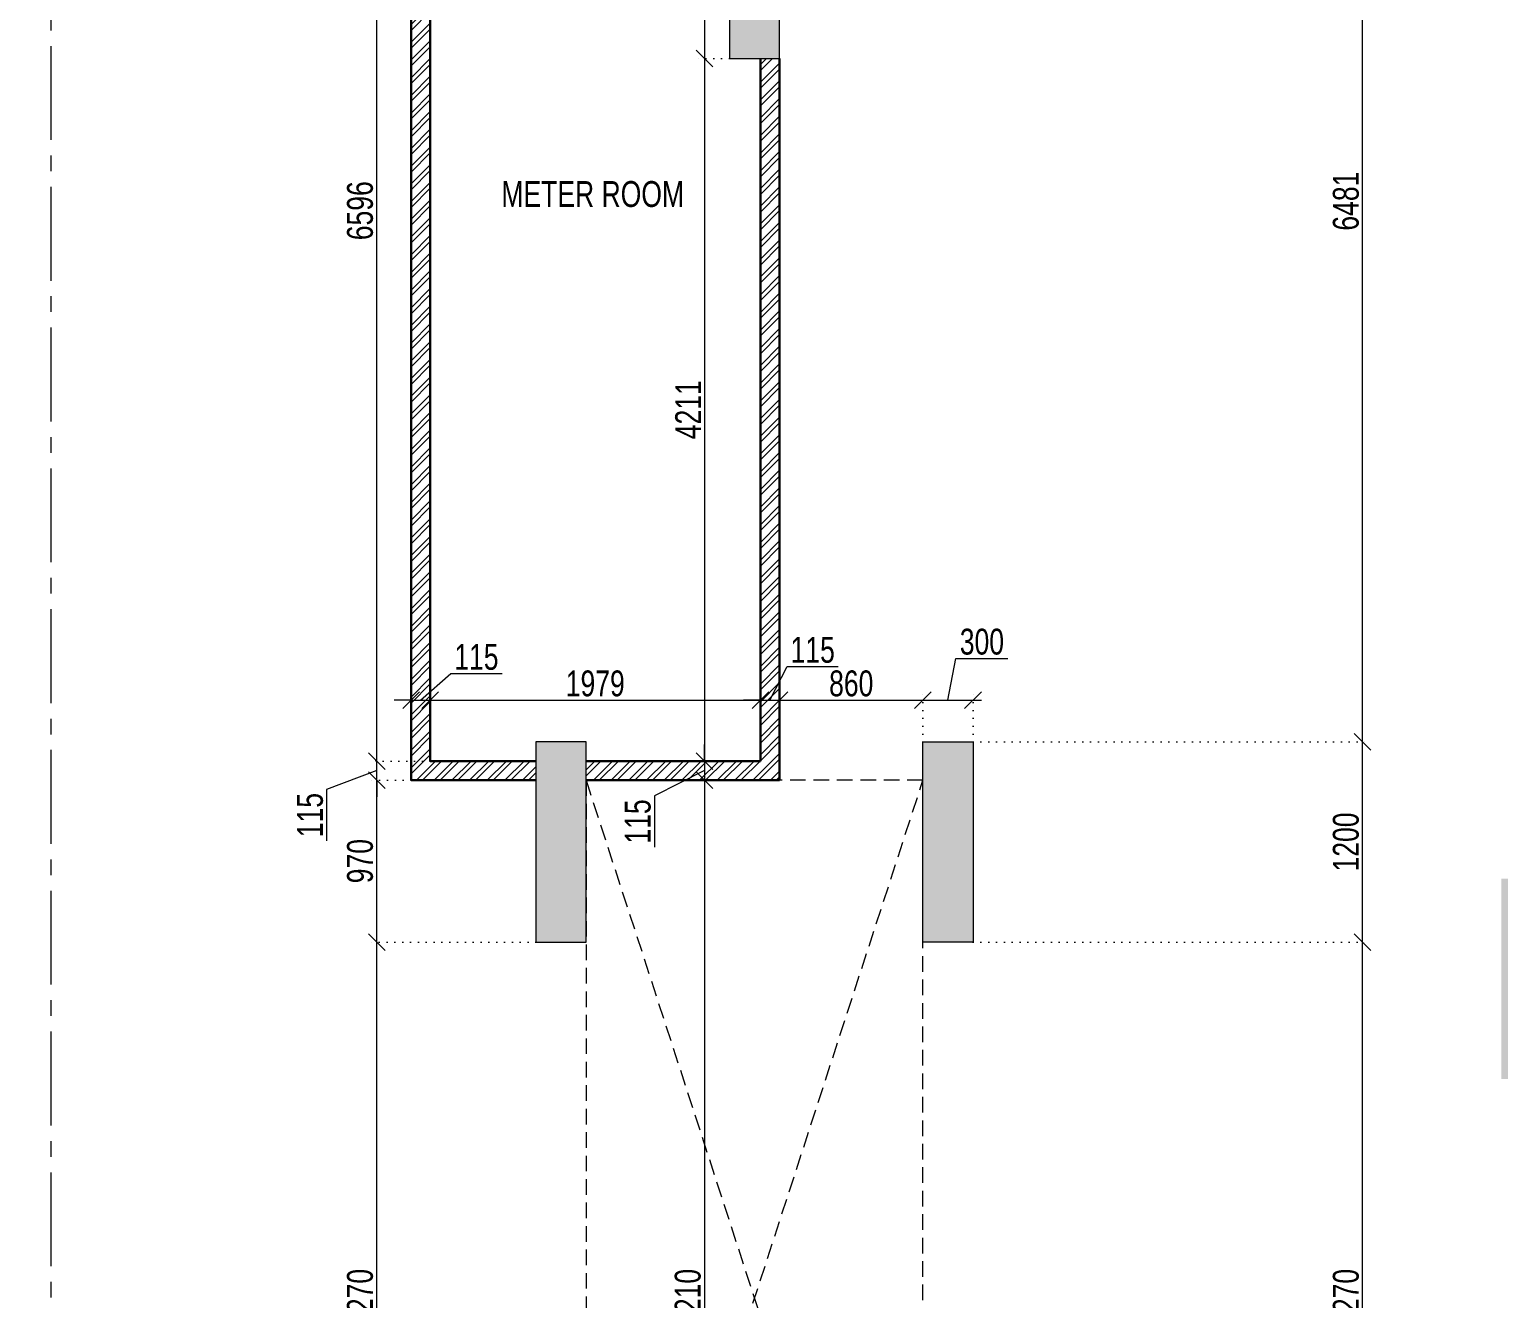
# Model space of a CAD drawing. Header units: inches. Extents: x 785882 to 928568, y 496782 to 576896.
# Drawn here: x 795349 to 804155, y 533772 to 541378 of the extents above; entities that cross this region are included whole.
import ezdxf

# ---------------------------------------------------------------- set-up
doc = ezdxf.new("R2010")
doc.units = ezdxf.units.IN
doc.header["$LTSCALE"] = 750
doc.header["$MEASUREMENT"] = 0
for name, pattern in [('CENTER', [2, 1.25, -0.25, 0.25, -0.25]), ('CENTER2', [1.125, 0.75, -0.125, 0.125, -0.125]), ('DOT', [0.25, 0, -0.25]), ('HIDDEN2', [0.1875, 0.125, -0.0625])]:
    doc.linetypes.add(name, pattern=pattern)
for name, color, linetype, lineweight in [('COLUMN', 5, 'Continuous', 13), ('DIMENSION WORKING-MSA', 222, 'Continuous', 13), ('DOTTED LINE-MSA', 3, 'HIDDEN2', 13), ('SECTION LINE', 14, 'CENTER', 9), ('TEXT ROOM NAME-MSA', 210, 'Continuous', 13), ('WALL HATCH-MSA', 251, 'Continuous', 9), ('WALL-MSA', 32, 'Continuous', 30)]:
    doc.layers.add(name, color=color, linetype=linetype, lineweight=lineweight)
doc.layers.add('R.C.C HATCH-MSA', color=250, linetype='Continuous')
doc.styles.add('AR', font='swisscl.ttf')
doc.styles.add('MtXpl_Swis721_LtCn_B', font='swisscl.ttf')
doc.dimstyles.new('WORKING DIM', dxfattribs={"dimtxt": 155, "dimasz": 100, "dimexe": 50, "dimexo": 0, "dimgap": 20, "dimtad": 1, "dimdec": 0, "dimzin": 0, "dimdsep": 46, "dimtxsty": 'AR', "dimblk": 'OBLIQUE', "dimcen": 0.09, "dimdle": 50, "dimclrd": 256, "dimclre": 250, "dimclrt": 256, "dimadec": 0, "dimazin": 0, "dimtfac": 1, "dimtdec": 0, "dimtofl": 0, "dimtmove": 1, "dimatfit": 0, "dimfxl": 1, "dimtolj": 1, "dimtzin": 0, "dimlwd": -1, "dimlwe": -1, "dimarcsym": 0})
pattern_1 = [(45, (-805741.795, -515731.36), (-53.0330086, 53.0330086), []), (45, (-805706.44, -515731.36), (-53.0330086, 53.0330086), [])]

# ---------------------------------------------------------------- blocks, each defined once
blk = doc.blocks.new('_Oblique')
at = {"color": 0, "linetype": 'ByBlock', "lineweight": -2}
blk.add_line((-0.5, -0.5), (0.5, 0.5), dxfattribs=at)
blk = doc.blocks.new('*D2718')
at = {"layer": 'Defpoints', "color": 0, "ltscale": 0.25, "transparency": 16777216}
for p in [(801004.5, 535908.3), (803339.3, 535908.3), (801004.5, 531638)]:
    blk.add_point(p, dxfattribs=at)
at = {"layer": 'DIMENSION WORKING-MSA', "ltscale": 0.25, "transparency": 16777216}
blk.add_line((803339.3, 531588), (803339.3, 535958.3), dxfattribs=at)
at = {"layer": 'DIMENSION WORKING-MSA', "color": 250, "linetype": 'DOT', "ltscale": 0.25, "transparency": 16777216}
for p, q in [((801004.5, 535908.3), (803389.3, 535908.3)), ((801004.5, 531638), (803389.3, 531638))]:
    blk.add_line(p, q, dxfattribs=at)
at = {"layer": 'DIMENSION WORKING-MSA', "ltscale": 0.25, "transparency": 16777216, "xscale": 100, "yscale": 100, "zscale": 100}
for p, rotation in [((803339.3, 535908.3), 90), ((803339.3, 531638), 270)]:
    blk.add_blockref('_Oblique', p, dxfattribs=dict(at, rotation=rotation))
at = {"layer": 'DIMENSION WORKING-MSA', "ltscale": 0.25, "transparency": 16777216, "insert": (803239.9, 533773.1), "char_height": 155, "attachment_point": 5, "rotation": 90, "style": 'AR'}
blk.add_mtext('\\A1;4270', dxfattribs=at)
blk = doc.blocks.new('*D2719')
at = {"layer": 'Defpoints', "color": 0, "ltscale": 0.25, "transparency": 16777216}
for p in [(801004.5, 537108.3), (803339.3, 537108.3), (801004.5, 535908.3)]:
    blk.add_point(p, dxfattribs=at)
at = {"layer": 'DIMENSION WORKING-MSA', "color": 250, "linetype": 'DOT', "ltscale": 0.25, "transparency": 16777216}
for p, q in [((801004.5, 537108.3), (803389.3, 537108.3)), ((801004.5, 535908.3), (803389.3, 535908.3))]:
    blk.add_line(p, q, dxfattribs=at)
at = {"layer": 'DIMENSION WORKING-MSA', "ltscale": 0.25, "transparency": 16777216}
blk.add_line((803339.3, 535858.3), (803339.3, 537158.3), dxfattribs=at)
at = {"layer": 'DIMENSION WORKING-MSA', "ltscale": 0.25, "transparency": 16777216, "xscale": 100, "yscale": 100, "zscale": 100}
for p, rotation in [((803339.3, 537108.3), 90), ((803339.3, 535908.3), 270)]:
    blk.add_blockref('_Oblique', p, dxfattribs=dict(at, rotation=rotation))
at = {"layer": 'DIMENSION WORKING-MSA', "ltscale": 0.25, "transparency": 16777216, "insert": (803239.9, 536508.3), "char_height": 155, "attachment_point": 5, "rotation": 90, "style": 'AR'}
blk.add_mtext('\\A1;1200', dxfattribs=at)
blk = doc.blocks.new('*D2720')
at = {"layer": 'Defpoints', "color": 0, "ltscale": 0.25, "transparency": 16777216}
for p in [(801638.7, 543589.2), (803339.3, 543589.2), (801004.5, 537108.3)]:
    blk.add_point(p, dxfattribs=at)
at = {"layer": 'DIMENSION WORKING-MSA', "ltscale": 0.25, "transparency": 16777216}
blk.add_line((803339.3, 537058.3), (803339.3, 543639.2), dxfattribs=at)
at = {"layer": 'DIMENSION WORKING-MSA', "color": 250, "linetype": 'DOT', "ltscale": 0.25, "transparency": 16777216}
for p, q in [((801638.7, 543589.2), (803389.3, 543589.2)), ((801004.5, 537108.3), (803389.3, 537108.3))]:
    blk.add_line(p, q, dxfattribs=at)
at = {"layer": 'DIMENSION WORKING-MSA', "ltscale": 0.25, "transparency": 16777216, "xscale": 100, "yscale": 100, "zscale": 100}
for p, rotation in [((803339.3, 543589.2), 90), ((803339.3, 537108.3), 270)]:
    blk.add_blockref('_Oblique', p, dxfattribs=dict(at, rotation=rotation))
at = {"layer": 'DIMENSION WORKING-MSA', "ltscale": 0.25, "transparency": 16777216, "insert": (803239.9, 540348.7), "char_height": 155, "attachment_point": 5, "rotation": 90, "style": 'AR'}
blk.add_mtext('\\A1;6481', dxfattribs=at)
blk = doc.blocks.new('*D2426')
at = {"layer": 'Defpoints', "color": 0, "ltscale": 0.25, "transparency": 16777216}
for p in [(797430.5, 535908.3), (798385.2, 535908.3), (798385.2, 531638)]:
    blk.add_point(p, dxfattribs=at)
at = {"layer": 'DIMENSION WORKING-MSA', "ltscale": 0.25, "transparency": 16777216}
blk.add_line((797430.5, 531588), (797430.5, 535958.3), dxfattribs=at)
at = {"layer": 'DIMENSION WORKING-MSA', "color": 250, "linetype": 'DOT', "ltscale": 0.25, "transparency": 16777216}
for p, q in [((798385.2, 535908.3), (797380.5, 535908.3)), ((798385.2, 531638), (797380.5, 531638))]:
    blk.add_line(p, q, dxfattribs=at)
at = {"layer": 'DIMENSION WORKING-MSA', "ltscale": 0.25, "transparency": 16777216, "xscale": 100, "yscale": 100, "zscale": 100}
for p, rotation in [((797430.5, 535908.3), 90), ((797430.5, 531638), 270)]:
    blk.add_blockref('_Oblique', p, dxfattribs=dict(at, rotation=rotation))
at = {"layer": 'DIMENSION WORKING-MSA', "ltscale": 0.25, "transparency": 16777216, "insert": (797331.1, 533773.1), "char_height": 155, "attachment_point": 5, "rotation": 90, "style": 'AR'}
blk.add_mtext('\\A1;4270', dxfattribs=at)
blk = doc.blocks.new('*D2427')
at = {"layer": 'Defpoints', "color": 0, "ltscale": 0.25, "transparency": 16777216}
for p in [(797430.5, 536878.3), (797636.1, 536878.3), (798385.2, 535908.3)]:
    blk.add_point(p, dxfattribs=at)
at = {"layer": 'DIMENSION WORKING-MSA', "ltscale": 0.25, "transparency": 16777216}
blk.add_line((797430.5, 535858.3), (797430.5, 536928.3), dxfattribs=at)
at = {"layer": 'DIMENSION WORKING-MSA', "color": 250, "linetype": 'DOT', "ltscale": 0.25, "transparency": 16777216}
for p, q in [((797636.1, 536878.3), (797380.5, 536878.3)), ((798385.2, 535908.3), (797380.5, 535908.3))]:
    blk.add_line(p, q, dxfattribs=at)
at = {"layer": 'DIMENSION WORKING-MSA', "ltscale": 0.25, "transparency": 16777216, "xscale": 100, "yscale": 100, "zscale": 100}
for p, rotation in [((797430.5, 536878.3), 90), ((797430.5, 535908.3), 270)]:
    blk.add_blockref('_Oblique', p, dxfattribs=dict(at, rotation=rotation))
at = {"layer": 'DIMENSION WORKING-MSA', "ltscale": 0.25, "transparency": 16777216, "insert": (797331.1, 536393.3), "char_height": 155, "attachment_point": 5, "rotation": 90, "style": 'AR'}
blk.add_mtext('\\A1;970', dxfattribs=at)
blk = doc.blocks.new('*D2428')
at = {"layer": 'Defpoints', "color": 0, "ltscale": 0.25, "transparency": 16777216}
for p in [(797430.5, 536993.3), (797751.1, 536993.3), (797636.1, 536878.3)]:
    blk.add_point(p, dxfattribs=at)
at = {"layer": 'DIMENSION WORKING-MSA', "ltscale": 0.25, "transparency": 16777216}
for p, q in [((797430.5, 536993.3), (797430.5, 537093.3)), ((797430.5, 536935.8), (797130.5, 536822.8)), ((797430.5, 536878.3), (797430.5, 536993.3)), ((797130.5, 536822.8), (797130.5, 536516)), ((797430.5, 536878.3), (797430.5, 536778.3))]:
    blk.add_line(p, q, dxfattribs=at)
at = {"layer": 'DIMENSION WORKING-MSA', "color": 250, "linetype": 'DOT', "ltscale": 0.25, "transparency": 16777216}
for p, q in [((797751.1, 536993.3), (797380.5, 536993.3)), ((797636.1, 536878.3), (797380.5, 536878.3))]:
    blk.add_line(p, q, dxfattribs=at)
at = {"layer": 'DIMENSION WORKING-MSA', "ltscale": 0.25, "transparency": 16777216, "xscale": 100, "yscale": 100, "zscale": 100}
for p, rotation in [((797430.5, 536993.3), 270), ((797430.5, 536878.3), 90)]:
    blk.add_blockref('_Oblique', p, dxfattribs=dict(at, rotation=rotation))
at = {"layer": 'DIMENSION WORKING-MSA', "ltscale": 0.25, "transparency": 16777216, "insert": (797031.4, 536669.4), "char_height": 155, "attachment_point": 5, "rotation": 90, "style": 'AR'}
blk.add_mtext('\\A1;115', dxfattribs=at)
blk = doc.blocks.new('*D2429')
at = {"layer": 'Defpoints', "color": 0, "ltscale": 0.25, "transparency": 16777216}
for p in [(797430.5, 543589.2), (797751.1, 543589.2), (797751.1, 536993.3)]:
    blk.add_point(p, dxfattribs=at)
at = {"layer": 'DIMENSION WORKING-MSA', "ltscale": 0.25, "transparency": 16777216}
blk.add_line((797430.5, 536943.3), (797430.5, 543639.2), dxfattribs=at)
at = {"layer": 'DIMENSION WORKING-MSA', "color": 250, "linetype": 'DOT', "ltscale": 0.25, "transparency": 16777216}
for p, q in [((797751.1, 543589.2), (797380.5, 543589.2)), ((797751.1, 536993.3), (797380.5, 536993.3))]:
    blk.add_line(p, q, dxfattribs=at)
at = {"layer": 'DIMENSION WORKING-MSA', "ltscale": 0.25, "transparency": 16777216, "xscale": 100, "yscale": 100, "zscale": 100}
for p, rotation in [((797430.5, 543589.2), 90), ((797430.5, 536993.3), 270)]:
    blk.add_blockref('_Oblique', p, dxfattribs=dict(at, rotation=rotation))
at = {"layer": 'DIMENSION WORKING-MSA', "ltscale": 0.25, "transparency": 16777216, "insert": (797331.1, 540291.2), "char_height": 155, "attachment_point": 5, "rotation": 90, "style": 'AR'}
blk.add_mtext('\\A1;6596', dxfattribs=at)
blk = doc.blocks.new('*D2459')
at = {"layer": 'Defpoints', "color": 0, "ltscale": 0.25, "transparency": 16777216}
for p in [(797636.1, 537358.3), (797751.1, 537358.3), (797751.1, 537358.3)]:
    blk.add_point(p, dxfattribs=at)
at = {"layer": 'DIMENSION WORKING-MSA', "ltscale": 0.25, "transparency": 16777216}
for p, q in [((797693.6, 537358.3), (797874.7, 537517.3)), ((797874.7, 537517.3), (798181.6, 537517.3)), ((797636.1, 537358.3), (797536.1, 537358.3)), ((797636.1, 537358.3), (797751.1, 537358.3)), ((797751.1, 537358.3), (797851.1, 537358.3))]:
    blk.add_line(p, q, dxfattribs=at)
at = {"layer": 'DIMENSION WORKING-MSA', "color": 250, "linetype": 'DOT', "ltscale": 0.25, "transparency": 16777216}
for p, q in [((797636.1, 537358.3), (797636.1, 537408.3)), ((797751.1, 537358.3), (797751.1, 537408.3))]:
    blk.add_line(p, q, dxfattribs=at)
at = {"layer": 'DIMENSION WORKING-MSA', "ltscale": 0.25, "transparency": 16777216, "xscale": 100, "yscale": 100, "zscale": 100}
blk.add_blockref('_Oblique', (797636.1, 537358.3), dxfattribs=at)
at = {"layer": 'DIMENSION WORKING-MSA', "ltscale": 0.25, "transparency": 16777216, "xscale": 100, "yscale": 100, "zscale": 100, "rotation": 180}
blk.add_blockref('_Oblique', (797751.1, 537358.3), dxfattribs=at)
at = {"layer": 'DIMENSION WORKING-MSA', "ltscale": 0.25, "transparency": 16777216, "insert": (798028.1, 537616.4), "char_height": 155, "attachment_point": 5, "style": 'AR'}
blk.add_mtext('\\A1;115', dxfattribs=at)
blk = doc.blocks.new('*D2460')
at = {"layer": 'Defpoints', "color": 0, "ltscale": 0.25, "transparency": 16777216}
for p in [(797751.1, 537358.3), (799729.9, 537358.3), (799729.9, 537358.3)]:
    blk.add_point(p, dxfattribs=at)
at = {"layer": 'DIMENSION WORKING-MSA', "ltscale": 0.25, "transparency": 16777216}
blk.add_line((797701.1, 537358.3), (799779.9, 537358.3), dxfattribs=at)
at = {"layer": 'DIMENSION WORKING-MSA', "color": 250, "linetype": 'DOT', "ltscale": 0.25, "transparency": 16777216}
for p, q in [((797751.1, 537358.3), (797751.1, 537408.3)), ((799729.9, 537358.3), (799729.9, 537408.3))]:
    blk.add_line(p, q, dxfattribs=at)
at = {"layer": 'DIMENSION WORKING-MSA', "ltscale": 0.25, "transparency": 16777216, "xscale": 100, "yscale": 100, "zscale": 100, "rotation": 180}
blk.add_blockref('_Oblique', (797751.1, 537358.3), dxfattribs=at)
at = {"layer": 'DIMENSION WORKING-MSA', "ltscale": 0.25, "transparency": 16777216, "xscale": 100, "yscale": 100, "zscale": 100}
blk.add_blockref('_Oblique', (799729.9, 537358.3), dxfattribs=at)
at = {"layer": 'DIMENSION WORKING-MSA', "ltscale": 0.25, "transparency": 16777216, "insert": (798740.5, 537457.5), "char_height": 155, "attachment_point": 5, "style": 'AR'}
blk.add_mtext('\\A1;1979', dxfattribs=at)
blk = doc.blocks.new('*D2461')
at = {"layer": 'Defpoints', "color": 0, "ltscale": 0.25, "transparency": 16777216}
for p in [(799729.9, 537358.3), (799844.9, 537358.3), (799844.9, 537358.3)]:
    blk.add_point(p, dxfattribs=at)
at = {"layer": 'DIMENSION WORKING-MSA', "ltscale": 0.25, "transparency": 16777216}
for p, q in [((799787.4, 537358.3), (799890.3, 537559.7)), ((799890.3, 537559.7), (800197.2, 537559.7)), ((799729.9, 537358.3), (799629.9, 537358.3)), ((799729.9, 537358.3), (799844.9, 537358.3)), ((799844.9, 537358.3), (799944.9, 537358.3))]:
    blk.add_line(p, q, dxfattribs=at)
at = {"layer": 'DIMENSION WORKING-MSA', "color": 250, "linetype": 'DOT', "ltscale": 0.25, "transparency": 16777216}
for p, q in [((799729.9, 537358.3), (799729.9, 537408.3)), ((799844.9, 537358.3), (799844.9, 537308.3))]:
    blk.add_line(p, q, dxfattribs=at)
at = {"layer": 'DIMENSION WORKING-MSA', "ltscale": 0.25, "transparency": 16777216, "xscale": 100, "yscale": 100, "zscale": 100}
blk.add_blockref('_Oblique', (799729.9, 537358.3), dxfattribs=at)
at = {"layer": 'DIMENSION WORKING-MSA', "ltscale": 0.25, "transparency": 16777216, "xscale": 100, "yscale": 100, "zscale": 100, "rotation": 180}
blk.add_blockref('_Oblique', (799844.9, 537358.3), dxfattribs=at)
at = {"layer": 'DIMENSION WORKING-MSA', "ltscale": 0.25, "transparency": 16777216, "insert": (800043.8, 537658.8), "char_height": 155, "attachment_point": 5, "style": 'AR'}
blk.add_mtext('\\A1;115', dxfattribs=at)
blk = doc.blocks.new('*D2462')
at = {"layer": 'Defpoints', "color": 0, "ltscale": 0.25, "transparency": 16777216}
for p in [(799844.9, 537358.3), (800704.5, 537358.3), (800704.5, 537108.3)]:
    blk.add_point(p, dxfattribs=at)
at = {"layer": 'DIMENSION WORKING-MSA', "ltscale": 0.25, "transparency": 16777216}
blk.add_line((799794.9, 537358.3), (800754.5, 537358.3), dxfattribs=at)
at = {"layer": 'DIMENSION WORKING-MSA', "color": 250, "linetype": 'DOT', "ltscale": 0.25, "transparency": 16777216}
for p, q in [((799844.9, 537358.3), (799844.9, 537408.3)), ((800704.5, 537108.3), (800704.5, 537408.3))]:
    blk.add_line(p, q, dxfattribs=at)
at = {"layer": 'DIMENSION WORKING-MSA', "ltscale": 0.25, "transparency": 16777216, "xscale": 100, "yscale": 100, "zscale": 100, "rotation": 180}
blk.add_blockref('_Oblique', (799844.9, 537358.3), dxfattribs=at)
at = {"layer": 'DIMENSION WORKING-MSA', "ltscale": 0.25, "transparency": 16777216, "xscale": 100, "yscale": 100, "zscale": 100}
blk.add_blockref('_Oblique', (800704.5, 537358.3), dxfattribs=at)
at = {"layer": 'DIMENSION WORKING-MSA', "ltscale": 0.25, "transparency": 16777216, "insert": (800274.7, 537457.6), "char_height": 155, "attachment_point": 5, "style": 'AR'}
blk.add_mtext('\\A1;860', dxfattribs=at)
blk = doc.blocks.new('*D2463')
at = {"layer": 'Defpoints', "color": 0, "ltscale": 0.25, "transparency": 16777216}
for p in [(801004.5, 537358.3), (800704.5, 537108.3), (801004.5, 537108.3)]:
    blk.add_point(p, dxfattribs=at)
at = {"layer": 'DIMENSION WORKING-MSA', "ltscale": 0.25, "transparency": 16777216}
for p, q in [((800854.5, 537358.3), (800902.4, 537608.3)), ((800902.4, 537608.3), (801213.4, 537608.3)), ((800654.5, 537358.3), (801054.5, 537358.3))]:
    blk.add_line(p, q, dxfattribs=at)
at = {"layer": 'DIMENSION WORKING-MSA', "color": 250, "linetype": 'DOT', "ltscale": 0.25, "transparency": 16777216}
for p, q in [((800704.5, 537108.3), (800704.5, 537408.3)), ((801004.5, 537108.3), (801004.5, 537408.3))]:
    blk.add_line(p, q, dxfattribs=at)
at = {"layer": 'DIMENSION WORKING-MSA', "ltscale": 0.25, "transparency": 16777216, "xscale": 100, "yscale": 100, "zscale": 100, "rotation": 180}
blk.add_blockref('_Oblique', (800704.5, 537358.3), dxfattribs=at)
at = {"layer": 'DIMENSION WORKING-MSA', "ltscale": 0.25, "transparency": 16777216, "xscale": 100, "yscale": 100, "zscale": 100}
blk.add_blockref('_Oblique', (801004.5, 537358.3), dxfattribs=at)
at = {"layer": 'DIMENSION WORKING-MSA', "ltscale": 0.25, "transparency": 16777216, "insert": (801057.9, 537707.7), "char_height": 155, "attachment_point": 5, "style": 'AR'}
blk.add_mtext('\\A1;300', dxfattribs=at)
blk = doc.blocks.new('*D2470')
at = {"layer": 'Defpoints', "color": 0, "ltscale": 0.25, "transparency": 16777216}
for p in [(799544.9, 542404.2), (799394.9, 541204.2), (799544.9, 541204.2)]:
    blk.add_point(p, dxfattribs=at)
at = {"layer": 'DIMENSION WORKING-MSA', "ltscale": 0.25, "transparency": 16777216}
blk.add_line((799394.9, 542454.2), (799394.9, 541154.2), dxfattribs=at)
at = {"layer": 'DIMENSION WORKING-MSA', "color": 250, "linetype": 'DOT', "ltscale": 0.25, "transparency": 16777216}
for p, q in [((799544.9, 542404.2), (799344.9, 542404.2)), ((799544.9, 541204.2), (799344.9, 541204.2))]:
    blk.add_line(p, q, dxfattribs=at)
at = {"layer": 'DIMENSION WORKING-MSA', "ltscale": 0.25, "transparency": 16777216, "xscale": 100, "yscale": 100, "zscale": 100}
for p, rotation in [((799394.9, 542404.2), 90), ((799394.9, 541204.2), 270)]:
    blk.add_blockref('_Oblique', p, dxfattribs=dict(at, rotation=rotation))
at = {"layer": 'DIMENSION WORKING-MSA', "ltscale": 0.25, "transparency": 16777216, "insert": (799295.5, 541804.2), "char_height": 155, "attachment_point": 5, "rotation": 90, "style": 'AR'}
blk.add_mtext('\\A1;1200', dxfattribs=at)
blk = doc.blocks.new('*D2471')
at = {"layer": 'Defpoints', "color": 0, "ltscale": 0.25, "transparency": 16777216}
for p in [(799544.9, 541204.2), (799394.9, 536993.3), (799394.9, 536993.3)]:
    blk.add_point(p, dxfattribs=at)
at = {"layer": 'DIMENSION WORKING-MSA', "ltscale": 0.25, "transparency": 16777216}
blk.add_line((799394.9, 541254.2), (799394.9, 536943.3), dxfattribs=at)
at = {"layer": 'DIMENSION WORKING-MSA', "color": 250, "linetype": 'DOT', "ltscale": 0.25, "transparency": 16777216}
for p, q in [((799544.9, 541204.2), (799344.9, 541204.2)), ((799394.9, 536993.3), (799444.9, 536993.3))]:
    blk.add_line(p, q, dxfattribs=at)
at = {"layer": 'DIMENSION WORKING-MSA', "ltscale": 0.25, "transparency": 16777216, "xscale": 100, "yscale": 100, "zscale": 100}
for p, rotation in [((799394.9, 541204.2), 90), ((799394.9, 536993.3), 270)]:
    blk.add_blockref('_Oblique', p, dxfattribs=dict(at, rotation=rotation))
at = {"layer": 'DIMENSION WORKING-MSA', "ltscale": 0.25, "transparency": 16777216, "insert": (799297.1, 539098.7), "char_height": 155, "attachment_point": 5, "rotation": 90, "style": 'AR'}
blk.add_mtext('\\A1;4211', dxfattribs=at)
blk = doc.blocks.new('*D2472')
at = {"layer": 'Defpoints', "color": 0, "ltscale": 0.25, "transparency": 16777216}
for p in [(799394.9, 536993.3), (799394.9, 536878.3), (799394.9, 536878.3)]:
    blk.add_point(p, dxfattribs=at)
at = {"layer": 'DIMENSION WORKING-MSA', "ltscale": 0.25, "transparency": 16777216}
for p, q in [((799394.9, 536993.3), (799394.9, 537093.3)), ((799394.9, 536935.8), (799094.9, 536784.6)), ((799394.9, 536993.3), (799394.9, 536878.3)), ((799394.9, 536878.3), (799394.9, 536778.3)), ((799094.9, 536784.6), (799094.9, 536477.8))]:
    blk.add_line(p, q, dxfattribs=at)
at = {"layer": 'DIMENSION WORKING-MSA', "color": 250, "linetype": 'DOT', "ltscale": 0.25, "transparency": 16777216}
for p, q in [((799394.9, 536993.3), (799444.9, 536993.3)), ((799394.9, 536878.3), (799444.9, 536878.3))]:
    blk.add_line(p, q, dxfattribs=at)
at = {"layer": 'DIMENSION WORKING-MSA', "ltscale": 0.25, "transparency": 16777216, "xscale": 100, "yscale": 100, "zscale": 100}
for p, rotation in [((799394.9, 536993.3), 270), ((799394.9, 536878.3), 90)]:
    blk.add_blockref('_Oblique', p, dxfattribs=dict(at, rotation=rotation))
at = {"layer": 'DIMENSION WORKING-MSA', "ltscale": 0.25, "transparency": 16777216, "insert": (798995.8, 536631.2), "char_height": 155, "attachment_point": 5, "rotation": 90, "style": 'AR'}
blk.add_mtext('\\A1;115', dxfattribs=at)
blk = doc.blocks.new('*D2473')
at = {"layer": 'Defpoints', "color": 0, "ltscale": 0.25, "transparency": 16777216}
for p in [(799394.9, 536878.3), (799394.9, 530668), (799394.9, 530668)]:
    blk.add_point(p, dxfattribs=at)
at = {"layer": 'DIMENSION WORKING-MSA', "ltscale": 0.25, "transparency": 16777216}
blk.add_line((799394.9, 536928.3), (799394.9, 530618), dxfattribs=at)
at = {"layer": 'DIMENSION WORKING-MSA', "color": 250, "linetype": 'DOT', "ltscale": 0.25, "transparency": 16777216}
for p, q in [((799394.9, 536878.3), (799444.9, 536878.3)), ((799394.9, 530668), (799444.9, 530668))]:
    blk.add_line(p, q, dxfattribs=at)
at = {"layer": 'DIMENSION WORKING-MSA', "ltscale": 0.25, "transparency": 16777216, "xscale": 100, "yscale": 100, "zscale": 100}
for p, rotation in [((799394.9, 536878.3), 90), ((799394.9, 530668), 270)]:
    blk.add_blockref('_Oblique', p, dxfattribs=dict(at, rotation=rotation))
at = {"layer": 'DIMENSION WORKING-MSA', "ltscale": 0.25, "transparency": 16777216, "insert": (799295.5, 533773.1), "char_height": 155, "attachment_point": 5, "rotation": 90, "style": 'AR'}
blk.add_mtext('\\A1;6210', dxfattribs=at)
blk = doc.blocks.new('BLOCK-I & J BASEMENT 2 TO GROUND COLOUMN')
at = {"layer": 'R.C.C HATCH-MSA'}
h = blk.add_hatch(color=256, dxfattribs=at)
h.dxf.hatch_style = 1
h.paths.add_polyline_path([(15138.6, -30746.7), (14838.5, -30746.7), (14838.5, -31946.7), (15138.6, -31946.7)])
h.paths.add_polyline_path([(5587.8, -30746.7), (5887.8, -30746.7), (5887.8, -31946.7), (5587.8, -31946.7)])
h.paths.add_polyline_path([(18173.9, -30746.7), (18173.9, -31046.7), (19373.9, -31046.7), (19373.9, -30746.7)])
h.paths.add_polyline_path([(2552.6, -30746.7), (2552.6, -31046.7), (1352.6, -31046.7), (1352.6, -30746.7)])
h.paths.add_polyline_path([(11672.9, -31567.4), (11372.9, -31567.4), (11372.9, -32767.4), (11672.9, -32767.4)])
h.paths.add_polyline_path([(9053.5, -31567.4), (9353.5, -31567.4), (9353.5, -32767.4), (9053.5, -32767.4)])
h.paths.add_polyline_path([(1866.7, -36193.6), (1866.7, -36493.6), (666.7, -36493.6), (666.7, -36193.6)])
h.paths.add_polyline_path([(20059.7, -36193.6), (20059.7, -36493.6), (18859.7, -36493.6), (18859.7, -36193.6)])
h.paths.add_polyline_path([(5887.8, -37763.3), (5887.8, -38063.3), (4687.8, -38063.3), (4687.8, -37763.3)])
h.paths.add_polyline_path([(2495.4, -39281.1), (2495.4, -39581.1), (1295.4, -39581.1), (1295.4, -39281.1)])
h.paths.add_polyline_path([(18231, -39281.1), (18231, -39581.1), (19431, -39581.1), (19431, -39281.1)])
h.paths.add_polyline_path([(10513.2, -38063.3), (10213.2, -38063.3), (10213.2, -36863.3), (10513.2, -36863.3)])
h.paths.add_polyline_path([(15138.6, -28117.8), (14838.5, -28117.8), (14838.5, -26917.8), (15138.6, -26917.8)])
h.paths.add_polyline_path([(5587.8, -28117.8), (5887.8, -28117.8), (5887.8, -26917.8), (5587.8, -26917.8)])
h.paths.add_polyline_path([(18173.9, -28117.8), (18173.9, -27817.8), (19373.9, -27817.8), (19373.9, -28117.8)])
h.paths.add_polyline_path([(2552.6, -28117.8), (2552.6, -27817.8), (1352.6, -27817.8), (1352.6, -28117.8)])
h.paths.add_polyline_path([(11672.9, -27297.1), (11372.9, -27297.1), (11372.9, -26097.1), (11672.9, -26097.1)])
h.paths.add_polyline_path([(9053.5, -27297.1), (9353.5, -27297.1), (9353.5, -26097.1), (9053.5, -26097.1)])
h.paths.add_polyline_path([(1866.7, -22670.9), (1866.7, -22370.9), (666.7, -22370.9), (666.7, -22670.9)])
h.paths.add_polyline_path([(20059.7, -22670.9), (20059.7, -22370.9), (18859.7, -22370.9), (18859.7, -22670.9)])
h.paths.add_polyline_path([(5887.8, -21101.2), (5887.8, -20801.2), (4687.8, -20801.2), (4687.8, -21101.2)])
h.paths.add_polyline_path([(2495.4, -19583.4), (2495.4, -19283.4), (1295.4, -19283.4), (1295.4, -19583.4)])
h.paths.add_polyline_path([(18231, -19583.4), (18231, -19283.4), (19431, -19283.4), (19431, -19583.4)])
h.paths.add_polyline_path([(10513.2, -20801.2), (10213.2, -20801.2), (10213.2, -22001.2), (10513.2, -22001.2)])
h.paths.add_polyline_path([(11277.6, -17832.2), (11277.6, -17532.2), (12477.6, -17532.2), (12477.6, -17832.2)])
h.paths.add_polyline_path([(9448.8, -17832.2), (9448.8, -17532.2), (8248.8, -17532.2), (8248.8, -17832.2)])
h.paths.add_polyline_path([(15810.1, -15622.4), (15810.1, -15322.4), (17010.1, -15322.4), (17010.1, -15622.4)])
h.paths.add_polyline_path([(4916.3, -15622.4), (4916.3, -15322.4), (3716.3, -15322.4), (3716.3, -15622.4)])
h.paths.add_polyline_path([(20726.4, -13444.5), (20726.4, -13144.5), (19131, -13144.5), (19131, -13444.5)])
h.paths.add_polyline_path([(0, -13444.5), (0, -13144.5), (1595.4, -13144.5), (1595.4, -13444.5)])
h.paths.add_polyline_path([(9448.8, -12590.5), (9148.8, -12590.5), (9148.8, -11390.5), (9448.8, -11390.5)])
h.paths.add_polyline_path([(11277.6, -12590.5), (11577.6, -12590.5), (11577.6, -11390.5), (11277.6, -11390.5)])
h.paths.add_polyline_path([(14200.1, -11620.5), (16640.1, -11620.5), (16640.1, -8952.1), (14200.1, -8952.1), (14200.1, -9182.1), (16410.1, -9182.1), (16410.1, -11390.5), (14200.1, -11390.5)])
h.paths.add_polyline_path([(6526.3, -11620.5), (4086.3, -11620.5), (4086.3, -8952.1), (6526.3, -8952.1), (6526.3, -9182.1), (4316.3, -9182.1), (4316.3, -11390.5), (6526.3, -11390.5)])
h.paths.add_polyline_path([(8229.6, -9182.1), (7929.6, -9182.1), (7929.6, -7982.1), (8229.6, -7982.1)])
h.paths.add_polyline_path([(8229.6, -3464.6), (7929.6, -3464.6), (7929.6, -4664.6), (8229.6, -4664.6)])
h.paths.add_polyline_path([(1200, -7353.3), (1200, -7053.3), (0, -7053.3), (0, -7353.3)])
h.paths.add_polyline_path([(3582.8, -4238.3), (3582.8, -3938.3), (2382.8, -3938.3), (2382.8, -4238.3)])
h.paths.add_polyline_path([(8229.6, -609.6), (7929.6, -609.6), (7929.6, -1809.6), (8229.6, -1809.6)])
h.paths.add_polyline_path([(3582.8, 0), (3282.8, 0), (3282.8, -1200), (3582.8, -1200)])
h.paths.add_polyline_path([(0, 0), (0, -300), (1200, -300), (1200, 0)])
h.paths.add_polyline_path([(12496.8, -9182.1), (12796.8, -9182.1), (12796.8, -7982.1), (12496.8, -7982.1)])
h.paths.add_polyline_path([(12496.8, -3464.6), (12796.8, -3464.6), (12796.8, -4664.6), (12496.8, -4664.6)])
h.paths.add_polyline_path([(19526.4, -7353.3), (19526.4, -7053.3), (20726.4, -7053.3), (20726.4, -7353.3)])
h.paths.add_polyline_path([(17143.6, -4238.3), (17143.6, -3938.3), (18343.6, -3938.3), (18343.6, -4238.3)])
h.paths.add_polyline_path([(12496.8, -609.6), (12796.8, -609.6), (12796.8, -1809.6), (12496.8, -1809.6)])
h.paths.add_polyline_path([(17143.6, 0), (17443.6, 0), (17443.6, -1200), (17143.6, -1200)])
h.paths.add_polyline_path([(20726.4, 0), (20726.4, -300), (19526.4, -300), (19526.4, 0)])
h.paths.add_polyline_path([(11277.6, -41032.3), (11277.6, -41332.3), (12477.6, -41332.3), (12477.6, -41032.3)])
h.paths.add_polyline_path([(9448.8, -41032.3), (9448.8, -41332.3), (8248.8, -41332.3), (8248.8, -41032.3)])
h.paths.add_polyline_path([(4916.3, -43242.1), (4916.3, -43542.1), (3716.3, -43542.1), (3716.3, -43242.1)])
h.paths.add_polyline_path([(0, -45420), (0, -45720), (1595.4, -45720), (1595.4, -45420)])
h.paths.add_polyline_path([(15810.1, -43242.1), (15810.1, -43542.1), (17010.1, -43542.1), (17010.1, -43242.1)])
h.paths.add_polyline_path([(20726.4, -45420), (20726.4, -45720), (19131, -45720), (19131, -45420)])
h.paths.add_polyline_path([(9448.8, -46274), (9148.8, -46274), (9148.8, -47474), (9448.8, -47474)])
h.paths.add_polyline_path([(11277.6, -46274), (11577.6, -46274), (11577.6, -47474), (11277.6, -47474)])
h.paths.add_polyline_path([(14200.1, -47244), (16640.1, -47244), (16640.1, -49912.4), (14200.1, -49912.4), (14200.1, -49682.4), (16410.1, -49682.4), (16410.1, -47474), (14200.1, -47474)])
h.paths.add_polyline_path([(6526.3, -47244), (4086.3, -47244), (4086.3, -49912.4), (6526.3, -49912.4), (6526.3, -49682.4), (4316.3, -49682.4), (4316.3, -47474), (6526.3, -47474)])
h.paths.add_polyline_path([(8229.6, -49682.4), (7929.6, -49682.4), (7929.6, -50882.4), (8229.6, -50882.4)])
h.paths.add_polyline_path([(8229.6, -55399.9), (7929.6, -55399.9), (7929.6, -54199.9), (8229.6, -54199.9)])
h.paths.add_polyline_path([(1200, -51511.2), (1200, -51811.2), (0, -51811.2), (0, -51511.2)])
h.paths.add_polyline_path([(3582.8, -52711.2), (3282.8, -52711.2), (3282.8, -51511.2), (3582.8, -51511.2)])
h.paths.add_polyline_path([(8229.6, -58254.9), (7929.6, -58254.9), (7929.6, -57054.9), (8229.6, -57054.9)])
h.paths.add_polyline_path([(3582.8, -58864.5), (3282.8, -58864.5), (3282.8, -57664.5), (3582.8, -57664.5)])
h.paths.add_polyline_path([(0, -57914.5), (300, -57914.5), (300, -58864.5), (0, -58864.5)])
h.paths.add_polyline_path([(12496.8, -49682.4), (12796.8, -49682.4), (12796.8, -50882.4), (12496.8, -50882.4)])
h.paths.add_polyline_path([(12496.8, -55399.9), (12796.8, -55399.9), (12796.8, -54199.9), (12496.8, -54199.9)])
h.paths.add_polyline_path([(19526.4, -51511.2), (19526.4, -51811.2), (20726.4, -51811.2), (20726.4, -51511.2)])
h.paths.add_polyline_path([(17443.6, -51511.2), (17143.6, -51511.2), (17143.6, -52711.2), (17443.6, -52711.2)])
h.paths.add_polyline_path([(12496.8, -58254.9), (12796.8, -58254.9), (12796.8, -57054.9), (12496.8, -57054.9)])
h.paths.add_polyline_path([(17143.6, -58864.5), (17443.6, -58864.5), (17443.6, -57664.5), (17143.6, -57664.5)])
h.paths.add_polyline_path([(20426.4, -58864.5), (20726.4, -58864.5), (20726.4, -57914.5), (20426.4, -57914.5)])
h.paths.add_polyline_path([(14838.5, -37763.3), (14838.5, -38063.3), (16038.5, -38063.3), (16038.5, -37763.3)])
h.paths.add_polyline_path([(14838.5, -21101.2), (14838.5, -20801.2), (16038.5, -20801.2), (16038.5, -21101.2)])
at = {"layer": 'COLUMN'}
for points in [[(10513.2, -20801.2), (10213.2, -20801.2), (10213.2, -22001.2), (10513.2, -22001.2)], [(9053.5, -27297.1), (9353.5, -27297.1), (9353.5, -26097.1), (9053.5, -26097.1)], [(11672.9, -27297.1), (11372.9, -27297.1), (11372.9, -26097.1), (11672.9, -26097.1)]]:
    blk.add_lwpolyline(points, close=True, dxfattribs=at)
blk = doc.blocks.new('A$C37e82350')
at = {"layer": 'SECTION LINE', "linetype": 'CENTER2'}
blk.add_lwpolyline([(-2541.6, -2026.8), (-2541.6, -2083.3), (61391, -2083.3), (61391, -2039.2)], dxfattribs=at)
blk = doc.blocks.new('A$C2d1cd656')
at = {"layer": 'WALL HATCH-MSA'}
h = blk.add_hatch(dxfattribs=at)
h.set_pattern_fill('ANSI32', color=256, scale=200)
h.set_pattern_definition(pattern_1)
h.paths.add_polyline_path([(-5896.9, 26957.8), (-6126.9, 26957.8), (-6126.9, 26672.8), (-5896.9, 26672.8)], flags=17)
h.paths.add_polyline_path([(-6961.3, 27972.8), (-7191.3, 27972.8), (-7990.7, 27972.8), (-7990.7, 29641.8), (-8105.7, 29641.8), (-8105.7, 21146.9), (-7356.6, 21146.9), (-7356.6, 21261.9), (-7990.7, 21261.9), (-7990.7, 27857.8), (-5896.9, 27857.8), (-5896.9, 27972.8)])
h = blk.add_hatch(dxfattribs=at)
h.set_pattern_fill('ANSI32', color=256, scale=200)
h.set_pattern_definition(pattern_1)
h.paths.add_polyline_path([(-6011.9, 25472.8), (-6011.9, 21261.9), (-7056.6, 21261.9), (-7056.6, 21146.9), (-5896.9, 21146.9), (-5896.9, 25472.8)])
at = {"layer": 'DOTTED LINE-MSA'}
for p, q in [((-7056.6, 14936.6), (-5037.2, 21146.9)), ((-7056.6, 21146.9), (-5037.2, 14936.6))]:
    blk.add_line(p, q, dxfattribs=at)
blk.add_lwpolyline([(-5037.2, 21146.9), (-7056.6, 21146.9), (-7056.6, 14936.6), (-5037.2, 14936.6)], close=True, dxfattribs=at)
at = {"layer": 'WALL-MSA'}
for p, q in [((-8105.7, 29641.8), (-8105.7, 21146.9)), ((-7990.7, 21261.9), (-7990.7, 27857.8)), ((-6011.9, 25472.8), (-6011.9, 21261.9)), ((-5896.9, 21146.9), (-5896.9, 25472.8)), ((-7356.6, 21261.9), (-7990.7, 21261.9)), ((-6011.9, 21261.9), (-7056.6, 21261.9)), ((-8105.7, 21146.9), (-7356.6, 21146.9)), ((-7056.6, 21146.9), (-5896.9, 21146.9))]:
    blk.add_line(p, q, dxfattribs=at)
at = {"color": 2, "rotation": 270}
blk.add_blockref('A$C37e82350', (-8180.5, 47474), dxfattribs=at)
at = {"layer": 'COLUMN'}
blk.add_blockref('BLOCK-I & J BASEMENT 2 TO GROUND COLOUMN', (-16410.1, 47474), dxfattribs=at)
at = {"layer": 'TEXT ROOM NAME-MSA', "lineweight": 0, "style": 'MtXpl_Swis721_LtCn_B'}
blk.add_text('METER ROOM', height=155, dxfattribs=at).set_placement((-7563.8, 24582.4))

msp = doc.modelspace()

# ---------------------------------------------------------------- block references
msp.add_blockref('A$C2d1cd656', (805741.8, 515731.4))

# ---------------------------------------------------------------- dimensions: what is measured, and where the dimension line sits
at = {"layer": 'DIMENSION WORKING-MSA', "ltscale": 0.25}
for base, p1, p2, picture, middle in [((797430.5, 543589.2), (797751.1, 536993.3), (797751.1, 543589.2), '*D2429', (797331.1, 540291.2)), ((803339.3, 543589.2), (801004.5, 537108.3), (801638.7, 543589.2), '*D2720', (803239.9, 540348.7)), ((799394.9, 541204.2), (799544.9, 542404.2), (799544.9, 541204.2), '*D2470', (799295.5, 541804.2)), ((799394.9, 536993.3), (799544.9, 541204.2), (799394.9, 536993.3), '*D2471', (799297.1, 539098.7)), ((803339.3, 537108.3), (801004.5, 535908.3), (801004.5, 537108.3), '*D2719', (803239.9, 536508.3)), ((797430.5, 536878.3), (798385.2, 535908.3), (797636.1, 536878.3), '*D2427', (797331.1, 536393.3)), ((799394.9, 530668), (799394.9, 536878.3), (799394.9, 530668), '*D2473', (799295.5, 533773.1)), ((797430.5, 535908.3), (798385.2, 531638), (798385.2, 535908.3), '*D2426', (797331.1, 533773.1)), ((803339.3, 535908.3), (801004.5, 531638), (801004.5, 535908.3), '*D2718', (803239.9, 533773.1))]:
    dim = msp.add_linear_dim(base=base, p1=p1, p2=p2, angle=90, dimstyle='WORKING DIM', dxfattribs=at)
    dim.commit()
    dim.dimension.update_dxf_attribs({"geometry": picture, "text_midpoint": middle})
for base, p1, p2, picture, middle in [((801004.5, 537358.3), (800704.5, 537108.3), (801004.5, 537108.3), '*D2463', (800922.4, 537608.3)), ((797751.1, 537358.3), (797636.1, 537358.3), (797751.1, 537358.3), '*D2459', (797894.7, 537517.3)), ((799844.9, 537358.3), (799729.9, 537358.3), (799844.9, 537358.3), '*D2461', (799910.3, 537559.7))]:
    dim = msp.add_linear_dim(base=base, p1=p1, p2=p2, dimstyle='WORKING DIM', dxfattribs=at)
    dim.commit()
    dim.dimension.update_dxf_attribs({"geometry": picture, "text_midpoint": middle, "dimtype": 160})
for base, p1, p2, picture, middle in [((799729.9, 537358.3), (797751.1, 537358.3), (799729.9, 537358.3), '*D2460', (798740.5, 537457.5)), ((800704.5, 537358.3), (799844.9, 537358.3), (800704.5, 537108.3), '*D2462', (800274.7, 537457.6))]:
    dim = msp.add_linear_dim(base=base, p1=p1, p2=p2, dimstyle='WORKING DIM', dxfattribs=at)
    dim.commit()
    dim.dimension.update_dxf_attribs({"geometry": picture, "text_midpoint": middle})
for base, p1, p2, picture, middle in [((797430.5, 536993.3), (797636.1, 536878.3), (797751.1, 536993.3), '*D2428', (797130.5, 536802.8)), ((799394.9, 536878.3), (799394.9, 536993.3), (799394.9, 536878.3), '*D2472', (799094.9, 536764.6))]:
    dim = msp.add_linear_dim(base=base, p1=p1, p2=p2, angle=90, dimstyle='WORKING DIM', dxfattribs=at)
    dim.commit()
    dim.dimension.update_dxf_attribs({"geometry": picture, "text_midpoint": middle, "dimtype": 160})

doc.saveas('drawing.dxf')
